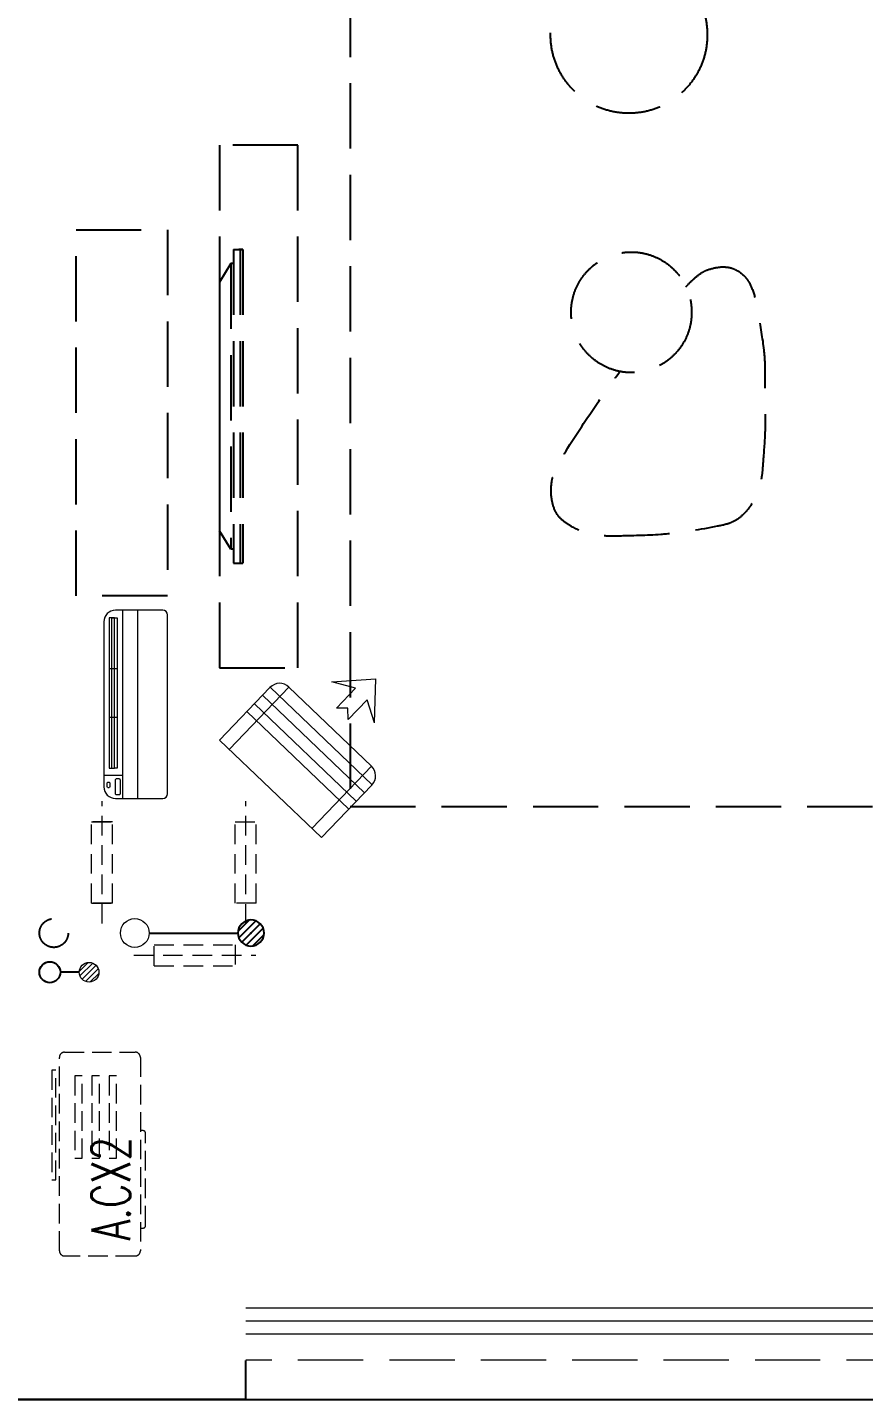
# Model space of a CAD drawing. Extents: x 2803505 to 5851001, y -1372902 to 24339.
# Drawn here: x 3259326 to 3262528, y -948177 to -942923 of the extents above; entities that cross this region are included whole.
import ezdxf

# ---------------------------------------------------------------- set-up
doc = ezdxf.new("R2010")
doc.units = 0
doc.header["$LTSCALE"] = 1000
doc.header["$MEASUREMENT"] = 0
for name, pattern in [('A户型$0$DASH', [0.35, 0.25, -0.1]), ('DASH', [0.35, 0.25, -0.1]), ('HIDDEN', [0.375, 0.25, -0.125])]:
    doc.linetypes.add(name, pattern=pattern)
doc.layers.get('0').update_dxf_attribs({"linetype": 'CONTINUOUS'})
for name, color, linetype in [('!!电气', 1, 'CONTINUOUS'), ('5fur', 175, 'CONTINUOUS'), ('LVTRY', 252, 'CONTINUOUS'), ('VPIPE-凝结', 150, 'CONTINUOUS'), ('VPIPE-雨水', 4, 'DASH'), ('看线', 185, 'CONTINUOUS')]:
    doc.layers.add(name, color=color, linetype=linetype)
for name, color, linetype, lineweight in [('EQUIP_地漏', 7, 'CONTINUOUS', 18), ('VPIPE-废水', 31, 'TG_F', 18), ('平面-栏杆', 56, 'CONTINUOUS', 15), ('平面-看线', 252, 'CONTINUOUS', 15), ('平面-空调室内机', 176, 'CONTINUOUS', 9), ('平面-空调预留孔', 252, 'CONTINUOUS', 15)]:
    doc.layers.add(name, color=color, linetype=linetype, lineweight=lineweight)
doc.styles.add('_TCH_DIM', font='SIMPLEX', dxfattribs={"bigfont": 'GBCBIG'})
doc.styles.add('TG_LINETYPE', font='SIMPLEX', dxfattribs={"width": 0.8, "height": 3, "bigfont": 'HZTXT'})
doc.linetypes.add('TG_F', pattern='A,2,-0.3,["F",TG_LINETYPE,S=0.1,R=0,X=-0.23,Y=-0.15],0', length=2.3)

# ---------------------------------------------------------------- blocks, each defined once
blk = doc.blocks.new('dongkong')
at = {"layer": '平面-空调预留孔', "color": 8, "linetype": 'HIDDEN', "ltscale": 0.3}
for p, q in [((-603796, 210899.9), (-603796, 210431.5)), ((-603836, 210821), (-603836, 210510.8)), ((-603836, 210821), (-603756, 210821)), ((-603756, 210821), (-603756, 210510.8))]:
    blk.add_line(p, q, dxfattribs=at)
blk.add_lwpolyline([(-603756, 210510.8), (-603836, 210510.8)], dxfattribs=at)
blk = doc.blocks.new('A$C001338C2')
at = {"color": 8}
for p, q in [((845, 303.6), (55, 303.6)), ((109.1, 214.8), (109.1, 303.6)), ((0, 248.6), (0, 22)), ((900, 22), (900, 248.6)), ((22, 0), (878, 0))]:
    blk.add_line(p, q, dxfattribs=at)
at = {"color": 8, "lineweight": 5}
for p, q in [((864.6, 278.7), (144.5, 278.7)), ((144.5, 278.7), (144.5, 265.8)), ((387, 278.7), (144.5, 278.7)), ((144.5, 278.7), (144.5, 252.9)), ((144.5, 265.8), (864.6, 265.8)), ((387, 239.9), (387, 278.7)), ((864.6, 278.7), (622, 278.7)), ((622, 278.7), (622, 239.9)), ((864.6, 252.9), (864.6, 278.7)), ((864.6, 265.8), (864.6, 239.9)), ((900, 214.8), (0, 214.8)), ((144.5, 239.9), (144.5, 252.9)), ((144.5, 252.9), (864.6, 252.9)), ((864.6, 239.9), (144.5, 239.9)), ((622, 239.9), (387, 239.9)), ((900, 143.2), (0, 143.2))]:
    blk.add_line(p, q, dxfattribs=at)
at = {"color": 8}
for points in [[(73.1, 275), (56.8, 275, -0.414214), (51.3, 280.5), (51.3, 283.4, -0.414214), (56.8, 288.9), (73.1, 288.9, -0.414214), (78.6, 283.4), (78.6, 280.5, -0.414214)], [(89.2, 226.4), (22.2, 226.4, -0.414214), (16.7, 231.9), (16.7, 243.1, -0.414214), (22.2, 248.6), (89.2, 248.6, -0.414214), (94.7, 243.1), (94.7, 231.9, -0.414214)]]:
    blk.add_lwpolyline(points, format="xyb", close=True, dxfattribs=at)
for centre, radius, start, end in [((55, 248.6), 55, 90, 180), ((845, 248.6), 55, 360, 90), ((22, 22), 22, 180, 270), ((878, 22), 22, 270, 360)]:
    blk.add_arc(centre, radius, start, end, dxfattribs=at)
blk = doc.blocks.new('$lvtry$00000171')
for p, q in [((-74.2, 10.6), (-10.6, 74.2)), ((-69.8, -27.4), (27.4, 69.8)), ((-53, -53), (53, 53)), ((-27.4, -69.8), (69.8, 27.4)), ((10.6, -74.2), (74.2, -10.6))]:
    blk.add_line(p, q)
blk.add_circle((0, 0), 75)
blk.add_point((0, 0))
blk = doc.blocks.new('$TwtSys$00000141')
at = {"color": 252}
for p, q in [((-47.1, 3.8), (-5, 45.9)), ((-47.1, 3.8), (-5, 45.9)), ((-43.6, -17.5), (17.5, 43.6)), ((-43.6, -17.5), (17.5, 43.6)), ((-33.2, -33.2), (33.2, 33.2)), ((-33.2, -33.2), (33.2, 33.2)), ((-16.2, -43.5), (43.8, 16.4)), ((-16.2, -43.5), (43.8, 16.4)), ((5.7, -46.1), (46.1, -5.7)), ((5.7, -46.1), (46.1, -5.7))]:
    blk.add_line(p, q, dxfattribs=at)
blk.add_circle((0, 0), 47, dxfattribs=at)
blk.add_circle((0, 0), 47, dxfattribs=at)
blk = doc.blocks.new('fergve')
at = {"layer": '平面-空调预留孔', "color": 8, "linetype": 'DASH', "ltscale": 0.3}
for p, q in [((119062.7, 54987.6), (119062.7, 54977.6)), ((119072.7, 54967.6), (119425.6, 54967.6)), ((119435.6, 54977.6), (119435.6, 54987.6))]:
    blk.add_line(p, q, dxfattribs=at)
for points in [[(119666.7, 55326.8), (119246.8, 55326.8), (119246.8, 55311.6), (119666.7, 55311.6)], [(119645.5, 55239.2), (119330, 55239.2), (119330, 55210.2), (119645.5, 55210.2)], [(119645.5, 55173.4), (119330, 55173.4), (119330, 55144.4), (119645.5, 55144.4)], [(119645.5, 55107.6), (119330, 55107.6), (119330, 55078.6), (119645.5, 55078.6)]]:
    blk.add_lwpolyline(points, close=True, dxfattribs=at)
blk.add_lwpolyline([(119715.9, 54987.6), (118975.9, 54987.6, -0.414214), (118955.9, 55007.6), (118955.9, 55277.6, -0.414214), (118975.9, 55297.6), (119715.9, 55297.6, -0.414214), (119735.9, 55277.6), (119735.9, 55007.6, -0.414214)], format="xyb", close=True, dxfattribs=at)
for centre, start, end in [((119072.7, 54977.6), 180, 270), ((119425.6, 54977.6), 270, 0)]:
    blk.add_arc(centre, 10, start, end, dxfattribs=at)
at = {"layer": '平面-空调预留孔', "color": 8, "linetype": 'DASH', "ltscale": 0.3, "style": '_TCH_DIM', "width": 0.705882}
blk.add_text('A.CX2', height=146.88, dxfattribs=at).set_placement((119015.3, 55027.3))
blk = doc.blocks.new('dasdasf1sa2f31as32f')
at = {"color": 8}
for p, q in [((-116, 585.6), (43.3, 640.5)), ((82.7, 476.6), (43.3, 640.5)), ((-22.8, 585.5), (-116, 585.6)), ((-22.8, 585.5), (-73.4, 493.2)), ((32.4, 555.1), (-18.1, 462.9)), ((82.7, 476.6), (32.4, 555.1)), ((-473.5, 259.7), (-339.5, 504)), ((-269.8, 524.3), (-427.7, 236.5)), ((134.6, 245.5), (-338.8, 505.1)), ((-269.8, 524.3), (113.7, 314)), ((-31.3, 504.4), (-73.4, 493.2)), ((-18.1, 462.9), (-31.3, 504.4)), ((92.6, 168.8), (-380.9, 428.5)), ((114.7, 208.4), (-359.1, 468.2)), ((72.3, 131.9), (-401.1, 391.6)), ((113.7, 314), (-44.2, 26.2)), ((0, 0), (-473.5, 259.7)), ((134, 244.4), (0, 0))]:
    blk.add_line(p, q, dxfattribs=at)
for centre, start, end in [((-294.5, 479.4), 61.2593, 151.2593), ((89, 269), 331.2593, 61.2593)]:
    blk.add_arc(centre, 51.3, start, end, dxfattribs=at)
blk = doc.blocks.new('GDGDRGDGDRGDR')
at = {"layer": '平面-空调室内机', "ltscale": 0.3}
for p, rotation in [((-179479.5, 653502.9), 180), ((634787.3, 1046278.1), 89.99999999999999)]:
    blk.add_blockref('dongkong', p, dxfattribs=dict(at, rotation=rotation))
at = {"layer": '平面-空调预留孔'}
for name, p, rotation in [('dasdasf1sa2f31as32f', (424606.8, 442932.1), 344.9999999966897), ('fergve', (478900.7, 322375.3), 90)]:
    blk.add_blockref(name, p, dxfattribs=dict(at, rotation=rotation))
blk = doc.blocks.new('FGDGDGRDGRRD')
at = {"layer": '5fur', "color": 252, "linetype": 'A户型$0$DASH'}
for p, q in [((423434.8, 366694.8), (423434.8, 363577.1)), ((423234.8, 366108.3), (422934.8, 366108.3)), ((422934.8, 366108.3), (422934.8, 364108.3)), ((423234.8, 364108.3), (423234.8, 366108.3)), ((422384.8, 364383.5), (422384.8, 365783.5)), ((422384.8, 365783.5), (422734.8, 365783.5)), ((422384.8, 364383.5), (422384.8, 365783.5)), ((422384.8, 365783.5), (422734.8, 365783.5)), ((422734.8, 365783.5), (422734.8, 364383.5)), ((422734.8, 365783.5), (422734.8, 364383.5)), ((422987.3, 365708.3), (422987.3, 364508.3)), ((422987.3, 365708.3), (423024.1, 365708.3)), ((422987.3, 365708.3), (422987.3, 364508.3)), ((422987.3, 365708.3), (423024.1, 365708.3)), ((423024.1, 365708.3), (423008.3, 365708.3)), ((423024.1, 365708.3), (423008.3, 365708.3)), ((423013.6, 365708.3), (423013.6, 364508.3)), ((423013.6, 365708.3), (423013.6, 364508.3)), ((423024.1, 365708.3), (423024.1, 364508.3)), ((423024.1, 365708.3), (423024.1, 364508.3)), ((422978.2, 365654.9), (422934.8, 365583.7)), ((422978.2, 365654.9), (422934.8, 365583.7)), ((422978.2, 365654.9), (422978.2, 364561.7)), ((422987.3, 365654.9), (422978.2, 365654.9)), ((422978.2, 365654.9), (422978.2, 364561.7)), ((422987.3, 365654.9), (422978.2, 365654.9)), ((422934.8, 365583.7), (422934.8, 364632.9)), ((422978.2, 364561.7), (422934.8, 364632.9)), ((422987.3, 364561.7), (422978.2, 364561.7)), ((422987.3, 364508.3), (423024.1, 364508.3)), ((422734.8, 364383.5), (422384.8, 364383.5)), ((422734.8, 364383.5), (422384.8, 364383.5)), ((422934.8, 364108.3), (423234.8, 364108.3)), ((423434.8, 363577.1), (426049.7, 363577.1))]:
    blk.add_line(p, q, dxfattribs=at)
for centre, radius in [((424502, 366530.1), 300), ((424511.4, 365468.5), 230.7)]:
    blk.add_circle(centre, radius, dxfattribs=at)
for points, knots in [([(424797.2, 365629.4), (424813.8, 365634.4), (424845.2, 365644), (424899.6, 365641.2), (424947.9, 365610.6), (424986.4, 365538.2), (425001.6, 365431), (425025, 365302), (425021.4, 365163.1), (425026.4, 365033.5), (425016.7, 364916), (425010.6, 364812.7), (424973, 364725.6), (424910.4, 364663.5), (424795.2, 364640.3), (424655.8, 364616.2), (424495.3, 364613.3), (424373.4, 364609.7), (424289.6, 364642.4), (424219.5, 364687.5), (424200.6, 364767.1), (424207.9, 364851.1), (424274.9, 364963.1), (424362.5, 365095.1), (424435.6, 365199.3), (424467.5, 365242.1)], [6220.354956, 6220.354956, 6220.354956, 6220.354956, 6328.248444, 6424.175246, 6551.938256, 6664.444537, 6925.611536, 7222.839725, 7482.686159, 7791.452209, 8032.235501, 8220.613415, 8433.331676, 8613.33223, 8743.051056, 9155.054309, 9500.513737, 9749.309695, 9902.88319, 10060.117754, 10246.160301, 10376.205536, 10582.082087, 11043.082338, 11376.115328, 11376.115328, 11376.115328, 11376.115328]), ([(424720.4, 365566.2), (424729, 365575.6), (424748.1, 365595), (424773.7, 365616.7), (424791.9, 365626.5), (424797.2, 365629.4)], [6012.273466, 6012.273466, 6012.273466, 6012.273466, 6091.3752, 6182.540427, 6220.354956, 6220.354956, 6220.354956, 6220.354956])]:
    blk.add_open_spline(points, degree=3, knots=knots, dxfattribs=at)
blk = doc.blocks.new('A$C1C403CBE')
at = {"color": 252, "const_width": 8}
blk.add_lwpolyline([(2550, -100), (2550, -250), (3700, -250), (3700, -100)], dxfattribs=at)
at = {"layer": 'VPIPE-凝结', "color": 252, "ltscale": 0.1}
blk.add_line((3330, 1535), (3670, 1535), dxfattribs=at)
blk.add_lwpolyline([(3062.4, 1385), (2990, 1385)], dxfattribs=at)
at = {"layer": 'VPIPE-凝结', "color": 252}
blk.add_circle((2950, 1385), 40, dxfattribs=at)
at = {"layer": 'VPIPE-废水', "color": 252}
blk.add_circle((3275, 1535), 55, dxfattribs=at)
at = {"layer": 'VPIPE-雨水', "color": 252}
blk.add_circle((2965, 1535), 55, dxfattribs=at)
at = {"layer": '平面-栏杆', "color": 252}
for points in [[(8350, 50), (3700, 50)], [(8350, 0), (3700, 0)]]:
    blk.add_lwpolyline(points, dxfattribs=at)
at = {"layer": '平面-看线', "color": 252}
blk.add_lwpolyline([(8350, 100), (3700, 100)], dxfattribs=at)
at = {"layer": '平面-看线', "color": 252, "linetype": 'DASH'}
blk.add_lwpolyline([(8350, -100), (3700, -100)], dxfattribs=at)
at = {"layer": '看线', "color": 252, "ltscale": 0.5}
blk.add_lwpolyline([(3700, -250), (8350, -250)], dxfattribs=at)
blk.add_blockref('FGDGDGRDGRRD', (-419334.8, -361558.3))
at = {"color": 252}
blk.add_blockref('GDGDRGDGDRGDR', (-420616.6, -441032.1), dxfattribs=at)
at = {"layer": 'EQUIP_地漏', "color": 252, "xscale": -0.8, "yscale": -0.8, "zscale": 0.8, "rotation": 180}
blk.add_blockref('$TwtSys$00000141', (3100, 1385), dxfattribs=at)
at = {"layer": 'LVTRY', "color": 252, "xscale": -0.6666666667107825, "yscale": 0.6666666667107825, "rotation": 90.00000000602213}
blk.add_blockref('$lvtry$00000171', (3720, 1535), dxfattribs=at)
at = {"layer": '平面-空调室内机', "color": 252, "ltscale": 0.3, "xscale": -1, "rotation": 180}
blk.add_blockref('dongkong', (606945.9, 212470.8), dxfattribs=at)
at = {"layer": '平面-空调室内机', "color": 252, "ltscale": 0.3, "rotation": 180}
blk.add_blockref('dongkong', (-600646.1, 212470.8), dxfattribs=at)
at = {"layer": '平面-空调预留孔', "color": 252, "xscale": 0.800000000046565, "yscale": 0.800000000046565, "zscale": 0.800000000046565, "rotation": 90.00000023343011}
blk.add_blockref('A$C001338C2', (3399.9, 2050), dxfattribs=at)

msp = doc.modelspace()

# ---------------------------------------------------------------- block references
at = {"layer": '!!电气'}
msp.add_blockref('A$C1C403CBE', (3256462.1, -947922.9), dxfattribs=at)

doc.saveas('drawing.dxf')
